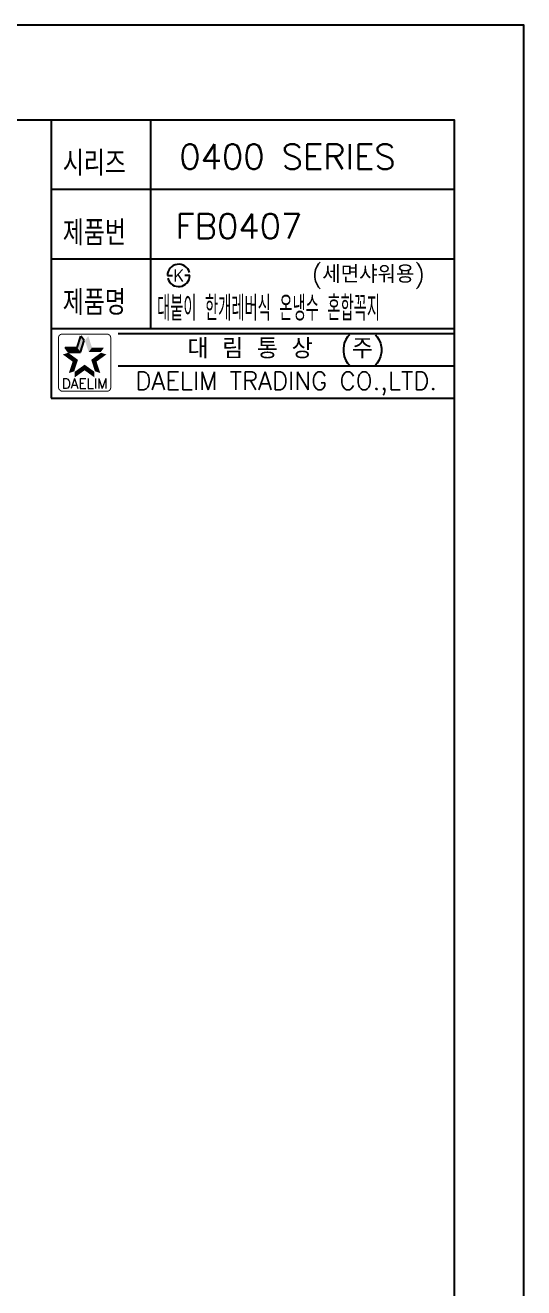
# Model space of a CAD drawing. Extents: x 23502 to 24096, y -2734 to -2314.
# Drawn here: x 23995.4 to 24095.6, y -2567.9 to -2313.9 of the extents above; entities that cross this region are included whole.
import ezdxf
from ezdxf.enums import TextEntityAlignment as Align

# ---------------------------------------------------------------- set-up
doc = ezdxf.new("R2010")
doc.units = 0
doc.header["$LTSCALE"] = 5
doc.header["$MEASUREMENT"] = 0
doc.layers.get('0').update_dxf_attribs({"color": 2, "linetype": 'CONTINUOUS'})
for name, color, linetype in [('D', 2, 'CONTINUOUS'), ('DIM', 2, 'CONTINUOUS'), ('TXT', 4, 'CONTINUOUS')]:
    doc.layers.add(name, color=color, linetype=linetype)
doc.styles.add('GHS', font='romans', dxfattribs={"bigfont": 'ghs'})
doc.styles.add('HAN', font='TXT.shx', dxfattribs={"bigfont": 'GHS.shx'})
doc.styles.add('ROMANS', font='ROMANS.shx', dxfattribs={"height": 3.5})

# ---------------------------------------------------------------- blocks, each defined once
blk = doc.blocks.new('KS')
at = {"layer": 'D'}
for p, q in [((-2.25, 0), (-1.75, 0)), ((-1.75, 0), (-1.25, 0)), ((1.75, 0), (1.25, 0)), ((2.25, 0), (1.75, 0))]:
    blk.add_line(p, q, dxfattribs=at)
for start, end in [(15, 180), (195, 0)]:
    blk.add_arc((0, 0), 2.25, start, end, dxfattribs=at)
at = {"layer": 'D', "style": 'HAN'}
blk.add_text('K', height=2.39, dxfattribs=at).set_placement((0, 0), align=Align.MIDDLE)

msp = doc.modelspace()

# ---------------------------------------------------------------- linework, layer by layer
at = {"color": 7}
for p, q in [((24000.57, -2332.93), (24000.57, -2388.93)), ((24020.57, -2332.93), (24020.57, -2374.93)), ((24000.57, -2346.93), (24081.57, -2346.93)), ((24000.57, -2360.93), (24081.57, -2360.93)), ((24000.57, -2374.93), (24081.57, -2374.93)), ((24000.57, -2388.93), (24081.57, -2388.93))]:
    msp.add_line(p, q, dxfattribs=at)
at = {"color": 2}
for p, q in [((24005.81, -2378.75), (24006.56, -2376.44)), ((24007.22, -2377.36), (24006.56, -2376.44)), ((24004.05, -2379.66), (24003.38, -2378.75)), ((24003.38, -2378.75), (24005.81, -2378.75)), ((24006.47, -2379.66), (24007.22, -2377.36)), ((24004.05, -2379.66), (24006.47, -2379.66))]:
    msp.add_line(p, q, dxfattribs=at)
at = {"color": 2, "linetype": 'Continuous'}
for p, q in [((24014.07, -2375.93), (24081.57, -2375.93)), ((24014.07, -2382.43), (24081.57, -2382.43))]:
    msp.add_line(p, q, dxfattribs=at)
at = {"linetype": 'Continuous'}
msp.add_lwpolyline([(23501.57, -2733.93), (24095.57, -2733.93), (24095.57, -2313.93), (23501.57, -2313.93)], close=True, dxfattribs=at)
at = {"color": 2, "linetype": 'Continuous', "const_width": 0.2}
for points in [[(24002.05, -2376.8, -0.414214), (24002.8, -2376.05)], [(24002.05, -2386.8), (24002.05, -2376.8, -1)], [(24002.8, -2376.05), (24011.8, -2376.05, -0.414214), (24012.55, -2376.8, 0.043396)], [(24012.55, -2376.8), (24012.55, -2386.8, -0.414214), (24011.8, -2387.55)], [(24011.8, -2387.55), (24003.05, -2387.55, -0.414214), (24002.05, -2386.8, 0.672398)]]:
    msp.add_lwpolyline(points, format="xyb", dxfattribs=at)
at = {"color": 2}
for points in [[(24005.81, -2378.75), (24006.47, -2379.66), (24006.56, -2376.44), (24007.22, -2377.36)], [(24008.04, -2376.44), (24007.37, -2377.36), (24008.79, -2378.75), (24008.12, -2379.66)], [(24003.38, -2378.75), (24004.05, -2379.66), (24005.81, -2378.75), (24006.47, -2379.66)], [(24008.79, -2378.75), (24008.12, -2379.66), (24011.21, -2378.75), (24010.54, -2379.66)], [(24004.89, -2381.58), (24005.96, -2381.23), (24002.93, -2380.15), (24004, -2379.8)], [(24004.14, -2383.88), (24005.22, -2383.53), (24004.89, -2381.58), (24005.96, -2381.23)], [(24011.67, -2380.15), (24010.59, -2379.8), (24009.7, -2381.58), (24008.63, -2381.23)], [(24009.7, -2381.58), (24008.63, -2381.23), (24010.45, -2383.88), (24009.38, -2383.53)], [(24007.3, -2383.33), (24007.3, -2382.2), (24005.33, -2384.75), (24005.33, -2383.62)], [(24009.26, -2384.75), (24009.26, -2383.62), (24007.3, -2383.33), (24007.3, -2382.2)]]:
    msp.add_solid(points, dxfattribs=at)
at = {"layer": 'TXT', "color": 4}
msp.add_lwpolyline([(23527.57, -2332.93), (24081.57, -2332.93), (24081.57, -2722.93), (23527.57, -2722.93)], close=True, dxfattribs=at)

# ---------------------------------------------------------------- block references
at = {"layer": 'DIM', "color": 4}
msp.add_blockref('KS', (24026.2, -2364.25), dxfattribs=at)

# ---------------------------------------------------------------- texts
at = {"color": 7, "style": 'GHS'}
for s, p in [('0400 SERIES', (24048.08, -2340.35)), ('FB0407', (24038.31, -2354.35))]:
    msp.add_text(s, height=5, dxfattribs=at).set_placement(p, align=Align.MIDDLE)
at = {"style": 'GHS'}
msp.add_text('(세면샤워용)', height=3.5, dxfattribs=at).set_placement((24052.97, -2365.75))
at = {"style": 'GHS', "width": 0.5}
msp.add_text('대붙이 한개레버식 온냉수 혼합꼭지', height=5, dxfattribs=at).set_placement((24021.86, -2373.37))
at = {"color": 7, "linetype": 'Continuous'}
for s, height, style, p in [('대 림 통 상  (주)', 4, 'GHS', (24047.83, -2379.24)), ('DAELIM TRADING CO.,LTD.', 3.6, 'ROMANS', (24047.83, -2386))]:
    msp.add_text(s, height=height, dxfattribs=dict(at, style=style)).set_placement(p, align=Align.MIDDLE)
at = {"color": 2, "linetype": 'Continuous', "style": 'ROMANS'}
msp.add_text('DAELIM', height=2, dxfattribs=at).set_placement((24007.3, -2387), align=Align.CENTER)
at = {"layer": 'DIM', "style": 'GHS', "width": 0.8}
for s, p in [('시리즈', (24002.91, -2344.2)), ('제품번', (24002.91, -2358.2)), ('제품명', (24002.91, -2372.2))]:
    msp.add_text(s, height=5, dxfattribs=at).set_placement(p)

doc.saveas('drawing.dxf')
